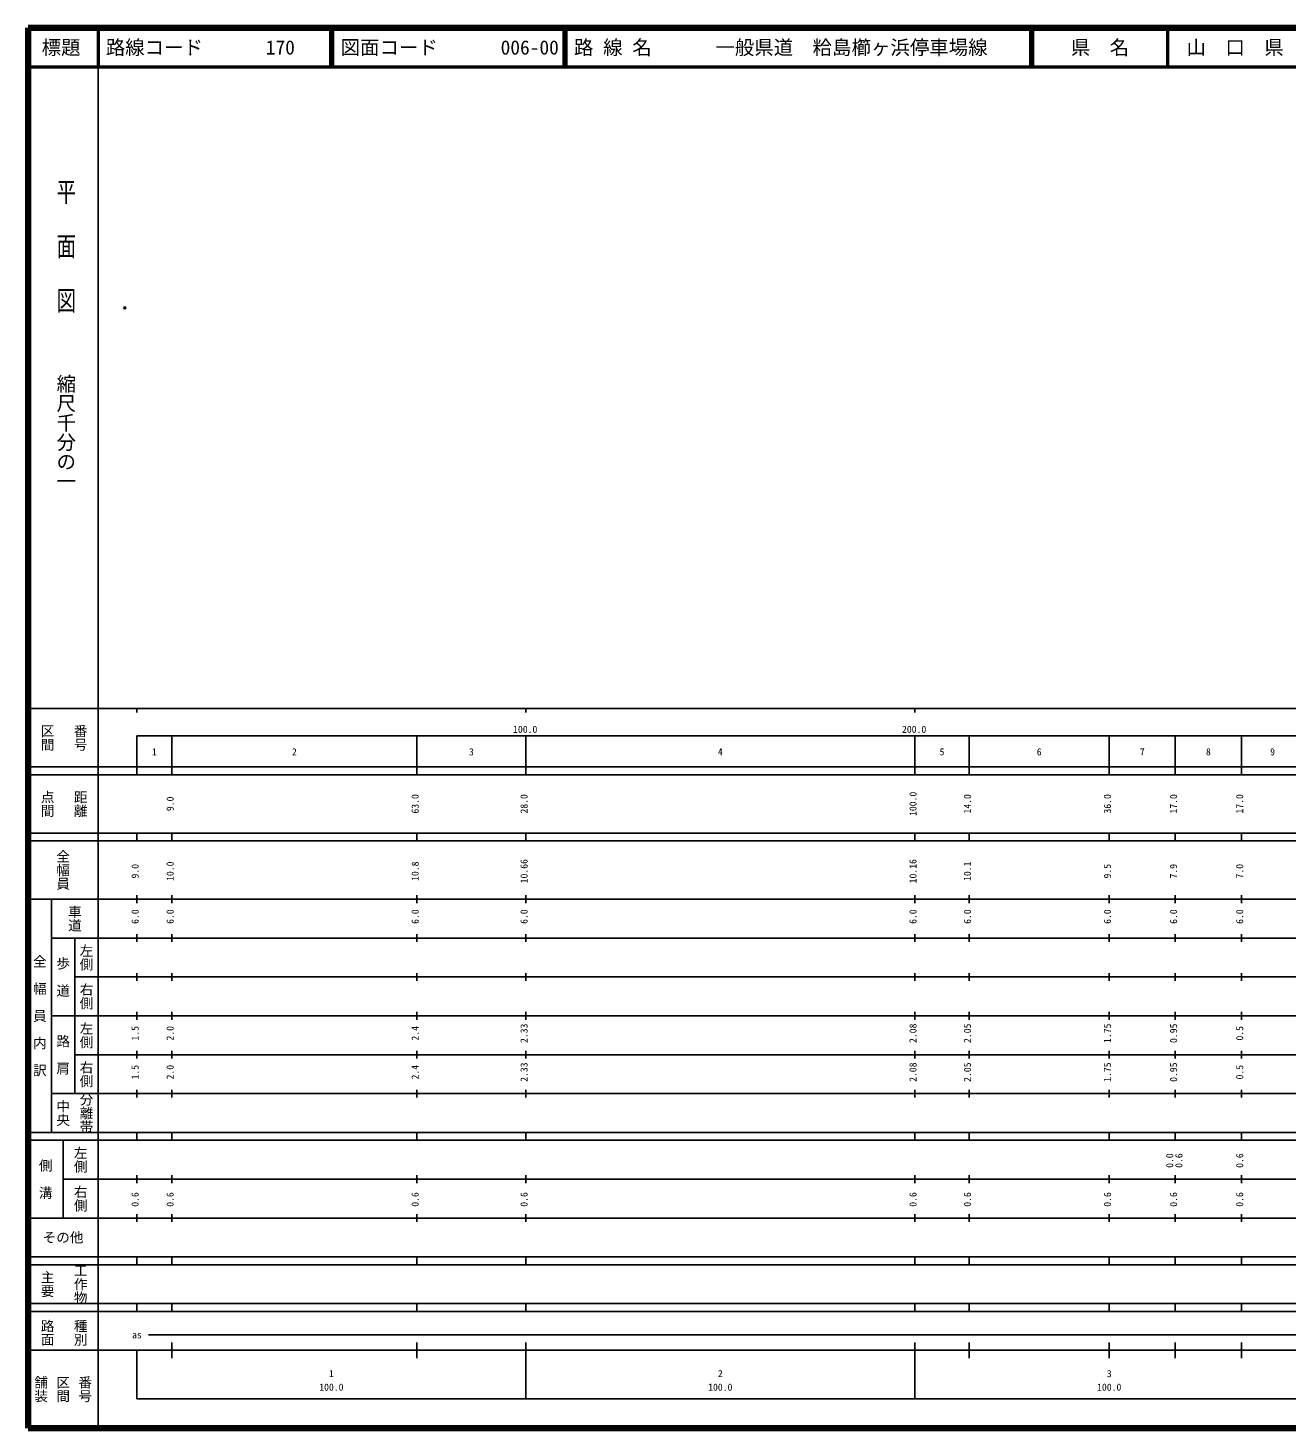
# Model space of a CAD drawing. Units: millimetres on the paper. Extents: x 40 to 680, y 20 to 380.
# Drawn here: x 40 to 363.7, y 20 to 380 of the extents above; entities that cross this region are included whole.
import ezdxf
from ezdxf.enums import TextEntityAlignment as Align

# ---------------------------------------------------------------- set-up
doc = ezdxf.new("R2010")
doc.units = ezdxf.units.MM
doc.header["$PDMODE"] = 32
doc.header["$PDSIZE"] = 0.5
doc.layers.add('M-OTRS', color=6, linetype='Continuous')
doc.layers.add('M-TTL-TXT', color=7, linetype='Continuous')
for name, color, linetype, lineweight in [('M-TTL', 2, 'Continuous', 140), ('M-TTL-BAND', 7, 'Continuous', 25), ('M-TTL-LINE', 7, 'Continuous', 50)]:
    doc.layers.add(name, color=color, linetype=linetype, lineweight=lineweight)
doc.styles.add('@ＭＳ ゴシック', font='')
doc.styles.add('ＭＳ ゴシック', font='')
doc.styles.get('@ＭＳ ゴシック').set_extended_font_data('@MS Gothic')
doc.styles.get('ＭＳ ゴシック').set_extended_font_data('MS Gothic')

msp = doc.modelspace()

# ---------------------------------------------------------------- linework, layer by layer
at = {"layer": 'M-OTRS'}
msp.add_point((64.876, 308.058), dxfattribs=at)
at = {"layer": 'M-TTL'}
for p, q in [((40, 380), (40, 20)), ((680, 380), (40, 380)), ((40, 20), (680, 20))]:
    msp.add_line(p, q, dxfattribs=at)
at = {"layer": 'M-TTL-BAND'}
for p, q in [((58, 370), (58, 20)), ((40, 205), (579, 205)), ((68, 205), (68, 204)), ((168, 205), (168, 204)), ((268, 205), (268, 204)), ((68, 198), (579, 198)), ((68, 198), (68, 188)), ((77, 188), (77, 198)), ((140, 188), (140, 198)), ((168, 188), (168, 198)), ((268, 188), (268, 198)), ((282, 188), (282, 198)), ((318, 188), (318, 198)), ((335, 188), (335, 198)), ((352, 188), (352, 198)), ((40, 190), (579, 190)), ((40, 188), (579, 188)), ((40, 173), (579, 173)), ((68, 171), (68, 173)), ((77, 171), (77, 173)), ((140, 171), (140, 173)), ((168, 171), (168, 173)), ((268, 171), (268, 173)), ((282, 171), (282, 173)), ((318, 171), (318, 173)), ((335, 171), (335, 173)), ((352, 171), (352, 173)), ((40, 171), (579, 171)), ((40, 156), (579, 156)), ((46, 96), (46, 156)), ((68, 155), (68, 157)), ((77, 155), (77, 157)), ((140, 155), (140, 157)), ((168, 155), (168, 157)), ((268, 155), (268, 157)), ((282, 155), (282, 157)), ((318, 155), (318, 157)), ((335, 155), (335, 157)), ((352, 155), (352, 157)), ((46, 146), (579, 146)), ((52, 146), (52, 106)), ((68, 145), (68, 147)), ((77, 145), (77, 147)), ((140, 145), (140, 147)), ((168, 145), (168, 147)), ((268, 145), (268, 147)), ((282, 145), (282, 147)), ((318, 145), (318, 147)), ((335, 145), (335, 147)), ((352, 145), (352, 147)), ((68, 135), (68, 137)), ((77, 135), (77, 137)), ((140, 135), (140, 137)), ((168, 135), (168, 137)), ((268, 135), (268, 137)), ((282, 135), (282, 137)), ((318, 135), (318, 137)), ((335, 135), (335, 137)), ((352, 135), (352, 137)), ((52, 136), (579, 136)), ((46, 126), (579, 126)), ((68, 125), (68, 127)), ((77, 125), (77, 127)), ((140, 125), (140, 127)), ((168, 125), (168, 127)), ((268, 125), (268, 127)), ((282, 125), (282, 127)), ((318, 125), (318, 127)), ((335, 125), (335, 127)), ((352, 125), (352, 127)), ((52, 116), (579, 116)), ((68, 115), (68, 117)), ((77, 115), (77, 117)), ((140, 115), (140, 117)), ((168, 115), (168, 117)), ((268, 115), (268, 117)), ((282, 115), (282, 117)), ((318, 115), (318, 117)), ((335, 115), (335, 117)), ((352, 115), (352, 117)), ((46, 106), (579, 106)), ((68, 105), (68, 107)), ((77, 105), (77, 107)), ((140, 105), (140, 107)), ((168, 105), (168, 107)), ((268, 105), (268, 107)), ((282, 105), (282, 107)), ((318, 105), (318, 107)), ((335, 105), (335, 107)), ((352, 105), (352, 107)), ((40, 96), (579, 96)), ((40, 94), (579, 94)), ((49, 94), (49, 74)), ((68, 94), (68, 96)), ((77, 94), (77, 96)), ((140, 94), (140, 96)), ((168, 94), (168, 96)), ((268, 94), (268, 96)), ((282, 94), (282, 96)), ((318, 94), (318, 96)), ((335, 94), (335, 96)), ((352, 94), (352, 96)), ((49, 84), (579, 84)), ((68, 83), (68, 85)), ((77, 83), (77, 85)), ((140, 83), (140, 85)), ((168, 83), (168, 85)), ((268, 83), (268, 85)), ((282, 83), (282, 85)), ((318, 83), (318, 85)), ((335, 83), (335, 85)), ((352, 83), (352, 85)), ((40, 74), (579, 74)), ((68, 73), (68, 75)), ((77, 73), (77, 75)), ((140, 73), (140, 75)), ((168, 73), (168, 75)), ((268, 73), (268, 75)), ((282, 73), (282, 75)), ((318, 73), (318, 75)), ((335, 73), (335, 75)), ((352, 73), (352, 75)), ((40, 64), (579, 64)), ((40, 62), (579, 62)), ((68, 62), (68, 64)), ((77, 62), (77, 64)), ((140, 62), (140, 64)), ((168, 62), (168, 64)), ((268, 62), (268, 64)), ((282, 62), (282, 64)), ((318, 62), (318, 64)), ((335, 62), (335, 64)), ((352, 62), (352, 64)), ((40, 52), (579, 52)), ((68, 50), (68, 52)), ((77, 50), (77, 52)), ((140, 50), (140, 52)), ((168, 50), (168, 52)), ((268, 50), (268, 52)), ((282, 50), (282, 52)), ((318, 50), (318, 52)), ((335, 50), (335, 52)), ((352, 50), (352, 52)), ((40, 50), (579, 50)), ((71, 44), (565, 44)), ((40, 40), (579, 40)), ((68, 40), (68, 27.5)), ((77, 38), (77, 42)), ((140, 38), (140, 42)), ((168, 27.5), (168, 42)), ((268, 27.5), (268, 42)), ((282, 38), (282, 42)), ((318, 38), (318, 42)), ((335, 38), (335, 42)), ((352, 38), (352, 42)), ((68, 27.5), (579, 27.5))]:
    msp.add_line(p, q, dxfattribs=at)
at = {"layer": 'M-TTL-LINE'}
for p, q in [((58, 380), (58, 370)), ((117.75, 380), (117.75, 370)), ((118.25, 380), (118.25, 370)), ((177.75, 380), (177.75, 370)), ((178.25, 380), (178.25, 370)), ((297.75, 380), (297.75, 370)), ((298.25, 380), (298.25, 370)), ((333, 380), (333, 370)), ((40, 370), (680, 370))]:
    msp.add_line(p, q, dxfattribs=at)

# ---------------------------------------------------------------- texts
at = {"layer": 'M-TTL-BAND', "style": '@ＭＳ ゴシック', "width": 1.4}
msp.add_text('平  面  図', height=3.666, rotation=270, dxfattribs=at).set_placement((49.777, 306.475), align=Align.MIDDLE_RIGHT)
at = {"layer": 'M-TTL-BAND', "style": '@ＭＳ ゴシック'}
msp.add_text('縮尺千分の一', height=3.666, rotation=270, dxfattribs=at).set_placement((49.777, 261.03), align=Align.MIDDLE_RIGHT)
for s, p in [('区間', (45, 197.5)), ('番号', (53.5, 197.5)), ('点間', (45, 180.5)), ('距離', (53.5, 180.5)), ('全幅員', (49, 163.5)), ('車道', (52, 151)), ('左側', (55, 141)), ('全\u3000幅\u3000員\u3000内\u3000訳', (43, 126)), ('歩\u3000道', (49, 136)), ('右側', (55, 131)), ('左側', (55, 121)), ('路\u3000肩', (49, 116)), ('右側', (55, 111)), ('分離帯', (55, 101)), ('中央', (49, 101)), ('左側', (53.5, 89)), ('側\u3000溝', (44.5, 84)), ('右側', (53.5, 79)), ('工作物', (53.5, 57)), ('主要', (45, 57)), ('路面', (45, 44.5)), ('種別', (53.5, 44.5)), ('舗装', (43.333, 30)), ('区間', (49, 30)), ('番号', (54.667, 30))]:
    msp.add_text(s, height=2.566, rotation=270, dxfattribs=at).set_placement(p, align=Align.MIDDLE_CENTER)
at = {"layer": 'M-TTL-BAND', "style": 'ＭＳ ゴシック'}
for s, p in [('100.0', (167.844, 198.195)), ('200.0', (267.844, 198.195)), ('1', (72.5, 192.405)), ('2', (108.5, 192.405)), ('3', (154, 192.405)), ('4', (218, 192.405)), ('5', (275, 192.405)), ('6', (300, 192.405)), ('7', (326.5, 192.405)), ('8', (343.5, 192.405)), ('9', (360, 192.405)), ('as', (68, 42.5)), ('1', (118, 32.523)), ('2', (218, 32.523)), ('3', (318, 32.523)), ('100.0', (118, 29.033)), ('100.0', (218, 29.033)), ('100.0', (318, 29.033))]:
    msp.add_text(s, height=1.833, dxfattribs=at).set_placement(p, align=Align.BOTTOM_CENTER)
for s, p in [('9.0', (78, 180.5)), ('63.0', (141, 180.5)), ('28.0', (169, 180.5)), ('100.0', (269, 180.5)), ('14.0', (283, 180.5)), ('36.0', (319, 180.5)), ('17.0', (336, 180.5)), ('17.0', (353, 180.5)), ('10.66', (169, 163.174)), ('10.16', (269, 163.174)), ('9.0', (69, 163.174)), ('10.0', (78, 163.174)), ('10.8', (141, 163.174)), ('10.1', (283, 163.174)), ('9.5', (319, 163.174)), ('7.9', (336, 163.174)), ('7.0', (353, 163.174)), ('6.0', (69, 151.5)), ('6.0', (78, 151.5)), ('6.0', (141, 151.5)), ('6.0', (169, 151.5)), ('6.0', (269, 151.5)), ('6.0', (283, 151.5)), ('6.0', (319, 151.5)), ('6.0', (336, 151.5)), ('6.0', (353, 151.5)), ('1.5', (69, 121.5)), ('2.0', (78, 121.5)), ('2.4', (141, 121.5)), ('2.33', (169, 121.5)), ('2.08', (269, 121.5)), ('2.05', (283, 121.5)), ('1.75', (319, 121.5)), ('0.95', (336, 121.5)), ('0.5', (353, 121.5)), ('1.5', (69, 111.5)), ('2.0', (78, 111.5)), ('2.4', (141, 111.5)), ('2.33', (169, 111.5)), ('2.08', (269, 111.5)), ('2.05', (283, 111.5)), ('1.75', (319, 111.5)), ('0.95', (336, 111.5)), ('0.5', (353, 111.5)), ('0.0', (335, 88.764)), ('0.6', (337.37, 88.764)), ('0.6', (353, 88.764)), ('0.6', (69, 78.764)), ('0.6', (78, 78.764)), ('0.6', (141, 78.764)), ('0.6', (169, 78.764)), ('0.6', (269, 78.764)), ('0.6', (283, 78.764)), ('0.6', (319, 78.764)), ('0.6', (336, 78.764)), ('0.6', (353, 78.764))]:
    msp.add_text(s, height=1.833, rotation=90, dxfattribs=at).set_placement(p, align=Align.BOTTOM_CENTER)
msp.add_text('その他', height=2.566, dxfattribs=at).set_placement((49, 69), align=Align.MIDDLE_CENTER)
at = {"layer": 'M-TTL-TXT', "style": 'ＭＳ ゴシック'}
for s, p in [('標題', (48.5, 375)), ('県\u3000名', (315.625, 375)), ('山\u3000口\u3000県', (350.375, 375))]:
    msp.add_text(s, height=3.666, dxfattribs=at).set_placement(p, align=Align.MIDDLE_CENTER)
for s, p in [('路線コード', (60, 375)), ('170', (101.142, 375)), ('図面コード', (120.38, 375)), ('006-00', (161.521, 375)), ('路 線 名', (180.38, 375)), ('一般県道\u3000粭島櫛ヶ浜停車場線', (216.734, 375))]:
    msp.add_text(s, height=3.666, dxfattribs=at).set_placement(p, align=Align.MIDDLE_LEFT)

doc.saveas('drawing.dxf')
